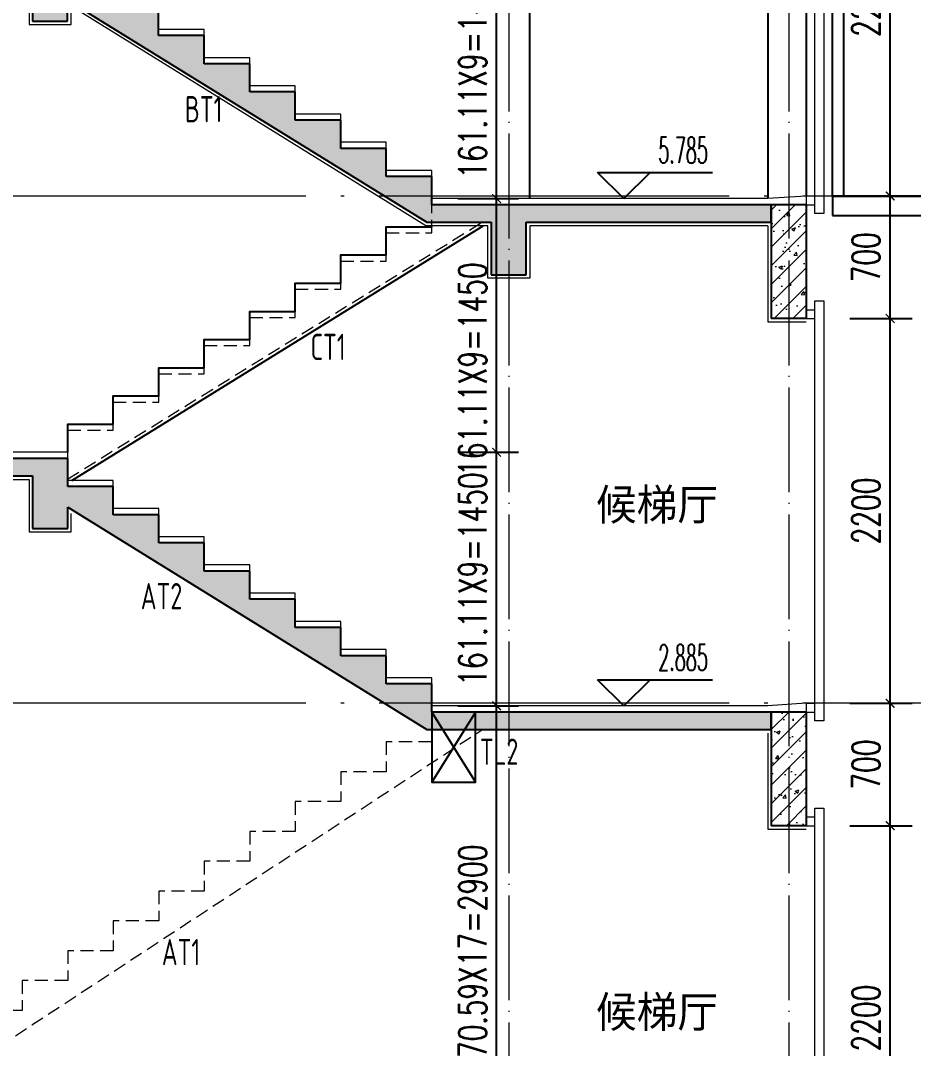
# Model space of a CAD drawing. Extents: x -1307975 to -76406, y -96289 to 379359.
# Drawn here: x -618139 to -613038, y 318676 to 324553 of the extents above; entities that cross this region are included whole.
import ezdxf
from ezdxf.enums import TextEntityAlignment as Align

# ---------------------------------------------------------------- set-up
doc = ezdxf.new("R2010")
doc.units = 0
doc.header["$LTSCALE"] = 1000
doc.linetypes.add('DOTE', pattern=[2.42, 2, -0.2, 0.02, -0.2])
doc.linetypes.add('HIDDEN', pattern=[0.375, 0.25, -0.125])
doc.layers.get('0').update_dxf_attribs({"linetype": 'CONTINUOUS'})
doc.layers.get('DEFPOINTS').update_dxf_attribs({"linetype": 'CONTINUOUS'})
for name, color, linetype in [('DIM_ELEV', 3, 'CONTINUOUS'), ('PUB_DIM', 3, 'CONTINUOUS'), ('PUB_TEXT', 2, 'CONTINUOUS'), ('S-大样-砼线', 7, 'CONTINUOUS'), ('TEXT', 2, 'CONTINUOUS'), ('WALL', 5, 'CONTINUOUS'), ('尺寸标注', 86, 'CONTINUOUS'), ('看线', 251, 'CONTINUOUS'), ('设备', 253, 'CONTINUOUS')]:
    doc.layers.add(name, color=color, linetype=linetype)
for name, color, linetype, lineweight in [('DOTE', 19, 'DOTE', 9), ('PUB_HATCH', 8, 'CONTINUOUS', 9), ('STAIR', 2, 'CONTINUOUS', 18), ('WINDOW', 144, 'CONTINUOUS', 15), ('内粉刷', 37, 'CONTINUOUS', 9)]:
    doc.layers.add(name, color=color, linetype=linetype, lineweight=lineweight)
doc.styles.add('_TCH_DIM', font='SIMPLEX.shx', dxfattribs={"width": 0.7, "bigfont": 'GBCBIG.shx'})
doc.styles.add('_TCH_DIM_T3', font='SIMPLEX', dxfattribs={"width": 0.705882, "bigfont": 'GBCBIG'})
doc.styles.add('TSSD_REIN', font='tssdeng.shx', dxfattribs={"width": 0.7, "height": 300, "bigfont": 'tssdchn.shx'})
doc.dimstyles.new('_TCH_ARCH&&50', dxfattribs={"dimtxt": 157.5, "dimasz": 50, "dimexe": 125, "dimexo": 150, "dimgap": 58.75, "dimtad": 1, "dimdec": 0, "dimzin": 0, "dimdsep": 46, "dimtxsty": '_TCH_DIM_T3', "dimblk": 'ARCHTICK', "dimcen": 0.09, "dimclrt": 7, "dimazin": 0, "dimtfac": 1, "dimtdec": 0, "dimtix": 1, "dimtmove": 2, "dimatfit": 3, "dimldrblk": 'ARCHTICK', "dimfxl": 1, "dimtolj": 1, "dimtzin": 0, "dimarcsym": 0})
pattern_1 = [(45, (-762713.5, 410177.97), (-53.03301, 53.03301), []), (50, (-762713.5, 410177.97), (215.17805, -18.82564), [22.5, -247.5]), (355, (-762713.5, 410177.97), (-41.6254, 225.65764), [18, -198]), (100.4514, (-762695.57, 410176.4), (173.55281, 206.83186), [19.12206, -210.34263]), (46.1842, (-762713.5, 410237.97), (320.1723, -49.6557), [33.75, -371.25]), (96.6356, (-762686.82, 410233.83), (280.3988, 292.23536), [28.6831, -315.5139]), (351.1842, (-762713.5, 410237.97), (280.3986, 292.2356), [27, -297]), (21, (-762683.5, 410222.97), (179.07212, -120.78567), [22.5, -247.5]), (326, (-762683.5, 410222.97), (72.9946, 217.545), [18, -198]), (71.4514, (-762668.58, 410212.9), (252.0668, 96.75915), [19.12206, -210.34263]), (37.5, (-762713.5, 410177.97), (3.647957, 99.868156), [0, -195.6, 0, -201, 0, -198.75]), (7.5, (-762713.5, 410177.97), (78.92086, 118.323514), [0, -114.6, 0, -191.1, 0, -75.75]), (327.5, (-762780.4, 410177.97), (160.14673, -6.76646), [0, -75, 0, -234, 0, -310.5]), (317.5, (-762810.4, 410177.97), (174.95585, 30.0315), [0, -97.5, 0, -155.4, 0, -220.5])]

# ---------------------------------------------------------------- blocks, each defined once
blk = doc.blocks.new('FGSDFSFSEFESFES')
at = {"layer": 'WINDOW', "ltscale": 0.8}
for p, q in [((175258.6, -121034), (175208.6, -121034)), ((175258.6, -121084), (175208.6, -121084)), ((175258.6, -123284), (175208.6, -123284)), ((175258.6, -123334), (175208.6, -123334))]:
    blk.add_line(p, q, dxfattribs=at)
blk.add_lwpolyline([(175158.6, -123384), (175208.6, -123384), (175208.6, -120984), (175158.6, -120984), (175158.6, -123384)], dxfattribs=at)
blk = doc.blocks.new('A$C3EC504A2')
at = {"layer": '设备', "color": 206}
for p, q in [((-172.5, 1734.9), (-143, 1734.9)), ((143.4, 1764), (-143.4, 1764)), ((-133, 1724.9), (-133, 1609.2)), ((-91.6, 1764), (-91.6, -1418.3)), ((82.9, 1764), (82.9, -1418.3)), ((82.9, 1764), (82.9, 1570.1)), ((132.9, 1724.9), (132.9, 1609.2)), ((172.5, 1734.9), (142.9, 1734.9)), ((-213.1, 1599.2), (-143, 1599.2)), ((213.1, 1599.2), (142.9, 1599.2)), ((-91.6, 1570.1), (-242.2, 1570.1)), ((242.2, 1570.1), (82.9, 1570.1)), ((-952.1, 1158.1), (-868.8, 1158.1)), ((-175, -1204.9), (-175, -869.8)), ((175, -1204.9), (175, -869.8)), ((300, -1037.9), (-300, -1037.9)), ((-959.6, -1298), (834.8, -1298)), ((-959.6, -1298), (-959.6, -1418.3)), ((834.8, -1298), (834.8, -1418.3)), ((-959.6, -1418.3), (834.8, -1418.3)), ((-141.6, -1418.3), (-141.6, -1462)), ((132.9, -1418.3), (132.9, -1462)), ((-172.5, -1491.1), (-143, -1491.1)), ((143.4, -1462), (-143.4, -1462)), ((-133, -1501.1), (-133, -1546.6)), ((-91.6, -1462), (-91.6, -1585.7)), ((82.9, -1462), (82.9, -1585.7)), ((132.9, -1501.1), (132.9, -1546.6)), ((172.5, -1491.1), (142.9, -1491.1)), ((-213.1, -1556.6), (-143, -1556.6)), ((213.1, -1556.6), (142.9, -1556.6)), ((242.2, -1585.7), (-242.2, -1585.7))]:
    blk.add_line(p, q, dxfattribs=at)
for points in [[(722.6, 1363.4), (722.6, 1158.1), (-868.8, 1158.1), (-868.8, 1363.4)], [(722.6, 1158.1), (722.6, -1298), (-959.6, -1298), (-959.6, 1158.1)]]:
    blk.add_lwpolyline(points, close=True, dxfattribs=at)
for points in [[(-959.6, 1158.1), (-892.8, 1158.1), (-892.8, -1298)], [(722.6, 1158.1), (805.8, 1158.1), (805.8, -1298)]]:
    blk.add_lwpolyline(points, dxfattribs=at)
for centre, radius, start, end in [((-143.4, 1734.9), 29.1, 90.00001, 180.00001), ((-143, 1724.9), 10, 0.00001, 90.00001), ((142.9, 1724.9), 10, 90.00001, 180.00001), ((143.4, 1734.9), 29.1, 0.00001, 90.00001), ((-213.1, 1570.1), 29.1, 90.00001, 180.00001), ((-143, 1609.2), 10, 270.00001, 0.00001), ((142.9, 1609.2), 10, 180.00001, 270.00001), ((213.1, 1570.1), 29.1, 0.00001, 90.00001), ((-143.4, -1491.1), 29.1, 90.00001, 180.00001), ((-143, -1501.1), 10, 0.00001, 90.00001), ((142.9, -1501.1), 10, 90.00001, 180.00001), ((143.4, -1491.1), 29.1, 0.00001, 90.00001), ((-213.1, -1585.7), 29.1, 90.00001, 180.00001), ((-143, -1546.6), 10, 270.00001, 0.00001), ((142.9, -1546.6), 10, 180.00001, 270.00001), ((213.1, -1585.7), 29.1, 0.00001, 90.00001)]:
    blk.add_arc(centre, radius, start, end, dxfattribs=at)
blk = doc.blocks.new('BFGBFBCBVFB')
at = {"layer": 'PUB_HATCH'}
h = blk.add_hatch(dxfattribs=at)
h.set_pattern_fill('钢筋混凝土', color=256, scale=30, style=0)
h.set_pattern_definition([(45, (0, 0), (-53.0330086, 53.0330086), []), (50, (0, 0), (215.178055, -18.82564), [22.5, -247.5]), (355, (0, 0), (-41.6254, 225.65764), [18, -198]), (100.4514, (17.93, -1.57), (173.552815, 206.831863), [19.122057, -210.342634]), (46.1842, (0, 60), (320.172315, -49.655704), [33.75, -371.25]), (96.6356, (26.68, 55.86), (280.39881, 292.23536), [28.68309, -315.5139]), (351.1842, (0, 60), (280.39858, 292.23558), [27, -297]), (21, (30, 45), (179.072116, -120.785667), [22.5, -247.5]), (326, (30, 45), (72.9946, 217.545014), [18, -198]), (71.4514, (44.92, 34.93), (252.06679, 96.75915), [19.122057, -210.342634]), (37.5, (0, 0), (3.6479566, 99.868156), [0, -195.6, 0, -201, 0, -198.75]), (7.5, (0, 0), (78.920861, 118.323514), [0, -114.6, 0, -191.1, 0, -75.75]), (327.5, (-66.9, 0), (160.146731, -6.7664615), [0, -75, 0, -234, 0, -310.5]), (317.5, (-96.9, 0), (174.95585, 30.031495), [0, -97.5, 0, -155.4, 0, -220.5])])
h.paths.add_polyline_path([(888622.3, 24580), (888622.3, 24480), (889952.4, 24480), (889952.4, 24180), (890152.4, 24180), (890152.4, 24301.2), (892203.9, 23030), (892572.4, 23030), (892572.4, 22730), (892772.4, 22730), (892772.4, 23030), (894172.3, 23030), (894172.3, 23130), (892232.4, 23130), (892232.4, 23291.1), (891972.4, 23291.1), (891972.4, 23452.2), (891712.4, 23452.2), (891712.4, 23613.3), (891452.4, 23613.3), (891452.4, 23774.4), (891192.4, 23774.4), (891192.4, 23935.5), (890932.4, 23935.5), (890932.4, 24096.6), (890672.4, 24096.6), (890672.4, 24257.8), (890412.4, 24257.8), (890412.4, 24418.9), (890152.4, 24418.9), (890152.4, 24580)])
at = {"layer": 'WALL'}
for p, q in [((889952.4, 24480), (889952.4, 24180)), ((890152.4, 24180), (890152.4, 24301.2)), ((890152.4, 24301.2), (892203.9, 23030)), ((890672.4, 24096.6), (890672.4, 24257.8)), ((889952.4, 24180), (890152.4, 24180)), ((890932.4, 24096.6), (890672.4, 24096.6)), ((890932.4, 23935.5), (890932.4, 24096.6)), ((891192.4, 23935.5), (890932.4, 23935.5)), ((891192.4, 23774.4), (891192.4, 23935.5)), ((891452.4, 23774.4), (891192.4, 23774.4)), ((891452.4, 23613.3), (891452.4, 23774.4)), ((891712.4, 23613.3), (891452.4, 23613.3)), ((891712.4, 23452.2), (891712.4, 23613.3)), ((891972.4, 23452.2), (891712.4, 23452.2)), ((891972.4, 23291.1), (891972.4, 23452.2)), ((892232.4, 23291.1), (891972.4, 23291.1)), ((892232.4, 23130), (892232.4, 23291.1)), ((894172.3, 23130), (892232.4, 23130)), ((894172.3, 23030), (894172.3, 23130)), ((892203.9, 23030), (892572.4, 23030)), ((892572.4, 23030), (892572.4, 22730)), ((892772.4, 22730), (892772.4, 23030)), ((892772.4, 23030), (894172.3, 23030)), ((892572.4, 22730), (892772.4, 22730))]:
    blk.add_line(p, q, dxfattribs=at)
at = {"layer": '内粉刷'}
for p, q in [((889932.4, 24460), (889932.4, 24160)), ((890172.4, 24160), (890172.4, 24265.3)), ((889932.4, 24160), (890172.4, 24160)), ((894152.4, 23165), (892232.4, 23165))]:
    blk.add_line(p, q, dxfattribs=at)
for points in [[(892232.4, 23165), (892232.4, 23326.1), (891972.4, 23326.1), (891972.4, 23487.2), (891712.4, 23487.2), (891712.4, 23648.3), (891452.4, 23648.3), (891452.4, 23809.4), (891192.4, 23809.4), (891192.4, 23970.5), (890932.4, 23970.5), (890932.4, 24131.6), (890672.4, 24131.6), (890672.4, 24292.8), (890412.4, 24292.8), (890412.4, 24453.9), (890152.4, 24453.9), (890152.4, 24615)], [(894152.4, 23010), (892792.4, 23010), (892792.4, 22710), (892552.4, 22710), (892552.4, 23010), (892198.2, 23010), (890172.4, 24265.3)]]:
    blk.add_lwpolyline(points, dxfattribs=at)
at = {"layer": '看线'}
for p, q in [((892792.4, 23165), (892792.4, 25610)), ((894152.4, 25360), (894152.4, 23165)), ((894372.3, 25380), (894372.3, 23180))]:
    blk.add_line(p, q, dxfattribs=at)
at = {"xscale": -1}
blk.add_blockref('FGSDFSFSEFESFES', (1069630.9, 146464), dxfattribs=at)
blk = doc.blocks.new('_ArchTick')
at = {"color": 0, "linetype": 'ByBlock', "const_width": 0.15}
blk.add_lwpolyline([(-0.5, -0.5), (0.5, 0.5)], dxfattribs=at)
blk = doc.blocks.new('*D568')
at = {"layer": 'DEFPOINTS', "color": 0, "transparency": 16777216}
for p in [(-615790.2, 324984.6), (-615419, 324984.6), (-615790.2, 323534.6)]:
    blk.add_point(p, dxfattribs=at)
at = {"layer": '尺寸标注', "color": 0, "lineweight": -2, "transparency": 16777216}
for p, q in [((-615640.2, 324984.6), (-615294, 324984.6)), ((-615419, 323534.6), (-615419, 324984.6)), ((-615640.2, 323534.6), (-615294, 323534.6))]:
    blk.add_line(p, q, dxfattribs=at)
at = {"layer": '尺寸标注', "color": 0, "lineweight": -2, "transparency": 16777216, "xscale": 50, "yscale": 50, "zscale": 50}
for p, rotation in [((-615419, 324984.6), 90), ((-615419, 323534.6), 270)]:
    blk.add_blockref('_ArchTick', p, dxfattribs=dict(at, rotation=rotation))
at = {"layer": '尺寸标注', "color": 7, "transparency": 16777216, "insert": (-615556.5, 324259.6), "char_height": 157.5, "attachment_point": 5, "rotation": 90, "style": '_TCH_DIM_T3'}
blk.add_mtext('\\A1;161.11X9=1450', dxfattribs=at)
blk = doc.blocks.new('*D569')
at = {"layer": 'DEFPOINTS', "color": 0, "transparency": 16777216}
for p in [(-615790.2, 323534.6), (-615419, 323534.6), (-615790.2, 322084.6)]:
    blk.add_point(p, dxfattribs=at)
at = {"layer": '尺寸标注', "color": 0, "lineweight": -2, "transparency": 16777216}
for p, q in [((-615640.2, 323534.6), (-615294, 323534.6)), ((-615419, 322084.6), (-615419, 323534.6)), ((-615640.2, 322084.6), (-615294, 322084.6))]:
    blk.add_line(p, q, dxfattribs=at)
at = {"layer": '尺寸标注', "color": 0, "lineweight": -2, "transparency": 16777216, "xscale": 50, "yscale": 50, "zscale": 50}
for p, rotation in [((-615419, 323534.6), 90), ((-615419, 322084.6), 270)]:
    blk.add_blockref('_ArchTick', p, dxfattribs=dict(at, rotation=rotation))
at = {"layer": '尺寸标注', "color": 7, "transparency": 16777216, "insert": (-615556.5, 322559.6), "char_height": 157.5, "attachment_point": 5, "rotation": 90, "style": '_TCH_DIM_T3'}
blk.add_mtext('\\A1;161.11X9=1450', dxfattribs=at)
blk = doc.blocks.new('*D570')
at = {"layer": 'DEFPOINTS', "color": 0, "transparency": 16777216}
for p in [(-615790.2, 322084.6), (-615419, 322084.6), (-615790.2, 320634.6)]:
    blk.add_point(p, dxfattribs=at)
at = {"layer": '尺寸标注', "color": 0, "lineweight": -2, "transparency": 16777216}
for p, q in [((-615640.2, 322084.6), (-615294, 322084.6)), ((-615419, 320634.6), (-615419, 322084.6)), ((-615640.2, 320634.6), (-615294, 320634.6))]:
    blk.add_line(p, q, dxfattribs=at)
at = {"layer": '尺寸标注', "color": 0, "lineweight": -2, "transparency": 16777216, "xscale": 50, "yscale": 50, "zscale": 50}
for p, rotation in [((-615419, 322084.6), 90), ((-615419, 320634.6), 270)]:
    blk.add_blockref('_ArchTick', p, dxfattribs=dict(at, rotation=rotation))
at = {"layer": '尺寸标注', "color": 7, "transparency": 16777216, "insert": (-615556.5, 321359.6), "char_height": 157.5, "attachment_point": 5, "rotation": 90, "style": '_TCH_DIM_T3'}
blk.add_mtext('\\A1;161.11X9=1450', dxfattribs=at)
blk = doc.blocks.new('*D571')
at = {"layer": 'DEFPOINTS', "color": 0, "transparency": 16777216}
for p in [(-615790.2, 320634.6), (-615419, 320634.6), (-615790.2, 317734.5)]:
    blk.add_point(p, dxfattribs=at)
at = {"layer": '尺寸标注', "color": 0, "lineweight": -2, "transparency": 16777216}
for p, q in [((-615640.2, 320634.6), (-615294, 320634.6)), ((-615419, 317734.5), (-615419, 320634.6)), ((-615640.2, 317734.5), (-615294, 317734.5))]:
    blk.add_line(p, q, dxfattribs=at)
at = {"layer": '尺寸标注', "color": 0, "lineweight": -2, "transparency": 16777216, "xscale": 50, "yscale": 50, "zscale": 50}
for p, rotation in [((-615419, 320634.6), 90), ((-615419, 317734.5), 270)]:
    blk.add_blockref('_ArchTick', p, dxfattribs=dict(at, rotation=rotation))
at = {"layer": '尺寸标注', "color": 7, "transparency": 16777216, "insert": (-615556.5, 319184.6), "char_height": 157.5, "attachment_point": 5, "rotation": 90, "style": '_TCH_DIM_T3'}
blk.add_mtext('\\A1;170.59X17=2900', dxfattribs=at)
blk = doc.blocks.new('*D589')
at = {"layer": 'DEFPOINTS', "color": 0, "transparency": 16777216}
for p in [(-613550.1, 319949.6), (-613170.6, 319949.6), (-613550.1, 317749.6)]:
    blk.add_point(p, dxfattribs=at)
at = {"layer": 'PUB_DIM', "color": 0, "lineweight": -2, "transparency": 16777216}
for p, q in [((-613400.1, 319949.6), (-613045.6, 319949.6)), ((-613170.6, 317749.6), (-613170.6, 319949.6)), ((-613400.1, 317749.6), (-613045.6, 317749.6))]:
    blk.add_line(p, q, dxfattribs=at)
at = {"layer": 'PUB_DIM', "color": 0, "lineweight": -2, "transparency": 16777216, "xscale": 50, "yscale": 50, "zscale": 50}
for p, rotation in [((-613170.6, 319949.6), 90), ((-613170.6, 317749.6), 270)]:
    blk.add_blockref('_ArchTick', p, dxfattribs=dict(at, rotation=rotation))
at = {"layer": 'PUB_DIM', "color": 7, "transparency": 16777216, "insert": (-613308.1, 318849.6), "char_height": 157.5, "attachment_point": 5, "rotation": 90, "style": '_TCH_DIM_T3'}
blk.add_mtext('\\A1;2200', dxfattribs=at)
blk = doc.blocks.new('*D590')
at = {"layer": 'DEFPOINTS', "color": 0, "transparency": 16777216}
for p in [(-613550.1, 320649.6), (-613170.6, 320649.6), (-613550.1, 319949.6)]:
    blk.add_point(p, dxfattribs=at)
at = {"layer": 'PUB_DIM', "color": 0, "lineweight": -2, "transparency": 16777216}
for p, q in [((-613400.1, 320649.6), (-613045.6, 320649.6)), ((-613170.6, 319949.6), (-613170.6, 320649.6)), ((-613400.1, 319949.6), (-613045.6, 319949.6))]:
    blk.add_line(p, q, dxfattribs=at)
at = {"layer": 'PUB_DIM', "color": 0, "lineweight": -2, "transparency": 16777216, "xscale": 50, "yscale": 50, "zscale": 50}
for p, rotation in [((-613170.6, 320649.6), 90), ((-613170.6, 319949.6), 270)]:
    blk.add_blockref('_ArchTick', p, dxfattribs=dict(at, rotation=rotation))
at = {"layer": 'PUB_DIM', "color": 7, "transparency": 16777216, "insert": (-613308.1, 320299.6), "char_height": 157.5, "attachment_point": 5, "rotation": 90, "style": '_TCH_DIM_T3'}
blk.add_mtext('\\A1;700', dxfattribs=at)
blk = doc.blocks.new('*D591')
at = {"layer": 'DEFPOINTS', "color": 0, "transparency": 16777216}
for p in [(-613550.1, 322849.6), (-613170.6, 322849.6), (-613550.1, 320649.6)]:
    blk.add_point(p, dxfattribs=at)
at = {"layer": 'PUB_DIM', "color": 0, "lineweight": -2, "transparency": 16777216}
for p, q in [((-613400.1, 322849.6), (-613045.6, 322849.6)), ((-613170.6, 320649.6), (-613170.6, 322849.6)), ((-613400.1, 320649.6), (-613045.6, 320649.6))]:
    blk.add_line(p, q, dxfattribs=at)
at = {"layer": 'PUB_DIM', "color": 0, "lineweight": -2, "transparency": 16777216, "xscale": 50, "yscale": 50, "zscale": 50}
for p, rotation in [((-613170.6, 322849.6), 90), ((-613170.6, 320649.6), 270)]:
    blk.add_blockref('_ArchTick', p, dxfattribs=dict(at, rotation=rotation))
at = {"layer": 'PUB_DIM', "color": 7, "transparency": 16777216, "insert": (-613308.1, 321749.6), "char_height": 157.5, "attachment_point": 5, "rotation": 90, "style": '_TCH_DIM_T3'}
blk.add_mtext('\\A1;2200', dxfattribs=at)
blk = doc.blocks.new('*D592')
at = {"layer": 'DEFPOINTS', "color": 0, "transparency": 16777216}
for p in [(-613550.1, 323549.6), (-613170.6, 323549.6), (-613550.1, 322849.6)]:
    blk.add_point(p, dxfattribs=at)
at = {"layer": 'PUB_DIM', "color": 0, "lineweight": -2, "transparency": 16777216}
for p, q in [((-613400.1, 323549.6), (-613045.6, 323549.6)), ((-613170.6, 322849.6), (-613170.6, 323549.6)), ((-613400.1, 322849.6), (-613045.6, 322849.6))]:
    blk.add_line(p, q, dxfattribs=at)
at = {"layer": 'PUB_DIM', "color": 0, "lineweight": -2, "transparency": 16777216, "xscale": 50, "yscale": 50, "zscale": 50}
for p, rotation in [((-613170.6, 323549.6), 90), ((-613170.6, 322849.6), 270)]:
    blk.add_blockref('_ArchTick', p, dxfattribs=dict(at, rotation=rotation))
at = {"layer": 'PUB_DIM', "color": 7, "transparency": 16777216, "insert": (-613308.1, 323199.6), "char_height": 157.5, "attachment_point": 5, "rotation": 90, "style": '_TCH_DIM_T3'}
blk.add_mtext('\\A1;700', dxfattribs=at)
blk = doc.blocks.new('*D593')
at = {"layer": 'DEFPOINTS', "color": 0, "transparency": 16777216}
for p in [(-613550.1, 325749.6), (-613170.6, 325749.6), (-613550.1, 323549.6)]:
    blk.add_point(p, dxfattribs=at)
at = {"layer": 'PUB_DIM', "color": 0, "lineweight": -2, "transparency": 16777216}
for p, q in [((-613400.1, 325749.6), (-613045.6, 325749.6)), ((-613170.6, 323549.6), (-613170.6, 325749.6)), ((-613400.1, 323549.6), (-613045.6, 323549.6))]:
    blk.add_line(p, q, dxfattribs=at)
at = {"layer": 'PUB_DIM', "color": 0, "lineweight": -2, "transparency": 16777216, "xscale": 50, "yscale": 50, "zscale": 50}
for p, rotation in [((-613170.6, 325749.6), 90), ((-613170.6, 323549.6), 270)]:
    blk.add_blockref('_ArchTick', p, dxfattribs=dict(at, rotation=rotation))
at = {"layer": 'PUB_DIM', "color": 7, "transparency": 16777216, "insert": (-613308.1, 324649.6), "char_height": 157.5, "attachment_point": 5, "rotation": 90, "style": '_TCH_DIM_T3'}
blk.add_mtext('\\A1;2200', dxfattribs=at)

msp = doc.modelspace()

# ---------------------------------------------------------------- hatches: boundary and pattern name
at = {"layer": 'PUB_HATCH'}
h = msp.add_hatch(dxfattribs=at)
h.set_pattern_fill('钢筋混凝土', color=256, scale=30, style=0)
h.set_pattern_definition(pattern_1)
h.paths.add_polyline_path([(-613850.15, 323499.57), (-613850.15, 322849.57), (-613650.15, 322849.57), (-613650.15, 323499.57)])
h = msp.add_hatch(dxfattribs=at)
h.set_pattern_fill('钢筋混凝土', color=256, scale=30, style=0)
h.set_pattern_definition([(45, (-619500.13, 322049.58), (-53.033, 53.033), []), (50, (-619500.13, 322049.58), (215.178, -18.8256), [22.5, -247.5]), (355, (-619500.13, 322049.58), (-41.625, 225.658), [18, -198]), (100.4514, (-619482.2, 322048), (173.553, 206.832), [19.122, -210.343]), (46.184, (-619500.13, 322109.58), (320.172, -49.656), [33.75, -371.25]), (96.6356, (-619473.45, 322105.44), (280.399, 292.235), [28.683, -315.514]), (351.184, (-619500.13, 322109.58), (280.399, 292.236), [27, -297]), (21, (-619470.13, 322094.58), (179.072, -120.7857), [22.5, -247.5]), (326, (-619470.13, 322094.58), (72.995, 217.545), [18, -198]), (71.4514, (-619455.2, 322084.51), (252.067, 96.759), [19.122, -210.343]), (37.5, (-619500.13, 322049.58), (3.648, 99.8682), [0, -195.6, 0, -201, 0, -198.75]), (7.5, (-619500.13, 322049.58), (78.9209, 118.3235), [0, -114.6, 0, -191.1, 0, -75.75]), (327.5, (-619567.03, 322049.58), (160.1467, -6.7665), [0, -75, 0, -234, 0, -310.5]), (317.5, (-619597.03, 322049.58), (174.956, 30.0315), [0, -97.5, 0, -155.4, 0, -220.5])])
h.paths.add_polyline_path([(-619300.19, 322049.58), (-619300.19, 321949.57), (-618070.12, 321949.57), (-618070.12, 321649.57), (-617870.12, 321649.57), (-617870.12, 321770.81), (-615818.59, 320499.57), (-615450.12, 320499.57), (-615450.12, 320499.57), (-615250.12, 320499.57), (-615250.12, 320499.57), (-613850.19, 320499.57), (-613850.19, 320599.57), (-615790.12, 320599.57), (-615790.12, 320760.68), (-616050.12, 320760.68), (-616050.12, 320921.79), (-616310.12, 320921.79), (-616310.12, 321082.9), (-616570.12, 321082.9), (-616570.12, 321244.01), (-616830.12, 321244.01), (-616830.12, 321405.12), (-617090.12, 321405.12), (-617090.12, 321566.23), (-617350.12, 321566.23), (-617350.12, 321727.34), (-617610.12, 321727.34), (-617610.12, 321888.46), (-617870.12, 321888.46), (-617870.12, 322049.57)])
h = msp.add_hatch(dxfattribs=at)
h.set_pattern_fill('钢筋混凝土', color=256, scale=30, style=0)
h.set_pattern_definition(pattern_1)
h.paths.add_polyline_path([(-613850.18, 320599.56), (-613850.18, 319949.56), (-613650.18, 319949.56), (-613650.18, 320599.56)])

# ---------------------------------------------------------------- linework, layer by layer
at = {"layer": 'DIM_ELEV', "color": 6}
for p, q in [((-614692.55, 323534.57), (-614842.55, 323684.57)), ((-614842.55, 323684.57), (-614186.55, 323684.57)), ((-614692.55, 323534.57), (-614542.55, 323684.57)), ((-614692.55, 320634.55), (-614842.55, 320784.55)), ((-614842.55, 320784.55), (-614186.55, 320784.55)), ((-614692.55, 320634.55), (-614542.55, 320784.55))]:
    msp.add_line(p, q, dxfattribs=at)
at = {"layer": 'DOTE', "linetype": 'DOTE', "ltscale": 0.3}
for p, q in [((-615350.19, 336249.56), (-615350.17, 311349.56)), ((-613750.19, 336249.56), (-613750.17, 311349.56))]:
    msp.add_line(p, q, dxfattribs=at)
at = {"layer": 'DOTE', "linetype": 'DOTE'}
for p, q in [((-609250.13, 323549.56), (-624727.19, 323549.56)), ((-609250.13, 320649.56), (-624727.19, 320649.56))]:
    msp.add_line(p, q, dxfattribs=at)
at = {"layer": 'S-大样-砼线'}
for p, q in [((-615790.18, 320599.43), (-615540.18, 320199.42)), ((-615540.17, 320599.43), (-615790.17, 320199.42))]:
    msp.add_line(p, q, dxfattribs=at)
msp.add_lwpolyline([(-615540.18, 320599.43), (-615790.18, 320599.43), (-615790.18, 320199.42), (-615540.18, 320199.42)], close=True, dxfattribs=at)
at = {"layer": 'STAIR', "linetype": 'HIDDEN', "ltscale": 0.3}
for p, q in [((-617870.12, 321931.92), (-615501.65, 323399.57)), ((-619767.85, 317699.56), (-615500.25, 320499.57))]:
    msp.add_line(p, q, dxfattribs=at)
for points in [[(-617870.12, 322049.57), (-617870.12, 322210.68), (-617610.12, 322210.68), (-617610.12, 322371.79), (-617350.12, 322371.79), (-617350.12, 322532.9), (-617090.12, 322532.9), (-617090.12, 322694.01), (-616830.12, 322694.01), (-616830.12, 322855.12), (-616570.12, 322855.12), (-616570.12, 323016.23), (-616310.12, 323016.23), (-616310.12, 323177.34), (-616050.12, 323177.34), (-616050.12, 323338.46), (-615790.12, 323338.46), (-615790.12, 323499.57)], [(-615790.12, 320599.57), (-615790.12, 320428.98), (-616050.12, 320428.98), (-616050.12, 320258.39), (-616310.12, 320258.39), (-616310.12, 320087.8), (-616570.12, 320087.8), (-616570.12, 319917.21), (-616830.12, 319917.21), (-616830.12, 319746.63), (-617090.12, 319746.63), (-617090.12, 319576.04), (-617350.12, 319576.04), (-617350.12, 319405.45), (-617610.12, 319405.45), (-617610.12, 319234.86), (-617870.12, 319234.86), (-617870.12, 319064.27), (-618130.12, 319064.27), (-618130.12, 318893.68), (-618390.12, 318893.68), (-618390.12, 318723.1), (-618650.12, 318723.1), (-618650.12, 318552.51)]]:
    msp.add_lwpolyline(points, dxfattribs=at)
at = {"layer": 'WALL'}
for p, q in [((-613850.15, 323499.57), (-613850.15, 322849.57)), ((-613650.15, 323499.57), (-613850.15, 323499.57)), ((-613650.15, 323499.57), (-613650.15, 322849.57)), ((-613650.15, 322849.57), (-613850.15, 322849.57)), ((-617870.12, 322049.57), (-619300.19, 322049.58)), ((-617870.12, 321888.46), (-617870.12, 322049.57)), ((-619300.19, 321949.57), (-618070.12, 321949.57)), ((-618070.12, 321949.57), (-618070.12, 321649.57)), ((-617610.12, 321888.46), (-617870.12, 321888.46)), ((-617610.12, 321727.34), (-617610.12, 321888.46)), ((-617870.12, 321649.57), (-617870.12, 321770.81)), ((-617870.12, 321770.81), (-615818.59, 320499.57)), ((-617350.12, 321727.34), (-617610.12, 321727.34)), ((-617350.12, 321566.23), (-617350.12, 321727.34)), ((-618070.12, 321649.57), (-617870.12, 321649.57)), ((-617090.12, 321566.23), (-617350.12, 321566.23)), ((-617090.12, 321405.12), (-617090.12, 321566.23)), ((-616830.12, 321405.12), (-617090.12, 321405.12)), ((-616830.12, 321244.01), (-616830.12, 321405.12)), ((-616570.12, 321244.01), (-616830.12, 321244.01)), ((-616570.12, 321082.9), (-616570.12, 321244.01)), ((-616310.12, 321082.9), (-616570.12, 321082.9)), ((-616310.12, 320921.79), (-616310.12, 321082.9)), ((-616050.12, 320921.79), (-616310.12, 320921.79)), ((-616050.12, 320760.68), (-616050.12, 320921.79)), ((-615790.12, 320760.68), (-616050.12, 320760.68)), ((-615790.12, 320599.57), (-615790.12, 320760.68)), ((-613850.19, 320599.57), (-615790.12, 320599.57)), ((-613850.19, 320499.57), (-613850.19, 320599.57)), ((-613850.18, 320599.56), (-613850.18, 319949.56)), ((-613650.18, 320599.56), (-613850.18, 320599.56)), ((-613650.18, 320599.56), (-613650.18, 319949.56)), ((-615818.59, 320499.57), (-615450.12, 320499.57)), ((-615450.12, 320499.57), (-615250.12, 320499.57)), ((-615250.12, 320499.57), (-613850.19, 320499.57)), ((-613650.18, 319949.56), (-613850.18, 319949.56))]:
    msp.add_line(p, q, dxfattribs=at)
at = {"layer": '内粉刷'}
for p, q in [((-617870.12, 322084.57), (-619280.19, 322084.57)), ((-619280.19, 321929.57), (-618090.12, 321929.57)), ((-618090.12, 321929.57), (-618090.12, 321629.57)), ((-617850.12, 321629.57), (-617850.12, 321734.89)), ((-618090.12, 321629.57), (-617850.12, 321629.57)), ((-613870.12, 320634.57), (-615790.12, 320634.57))]:
    msp.add_line(p, q, dxfattribs=at)
for points in [[(-613650.15, 323549.57), (-613870.15, 323534.57)], [(-613650.15, 323549.57), (-613650.15, 323499.57)], [(-613870.15, 323379.57), (-613870.15, 322829.58), (-613650.15, 322829.55)], [(-615790.12, 320634.57), (-615790.12, 320795.68), (-616050.12, 320795.68), (-616050.12, 320956.79), (-616310.12, 320956.79), (-616310.12, 321117.9), (-616570.12, 321117.9), (-616570.12, 321279.01), (-616830.12, 321279.01), (-616830.12, 321440.12), (-617090.12, 321440.12), (-617090.12, 321601.23), (-617350.12, 321601.23), (-617350.12, 321762.34), (-617610.12, 321762.34), (-617610.12, 321923.46), (-617870.12, 321923.46), (-617870.12, 322084.57)], [(-613650.15, 320649.57), (-613870.15, 320634.57)], [(-613650.15, 320649.57), (-613650.15, 320599.57)], [(-613870.15, 320479.57), (-613870.15, 319929.58), (-613650.15, 319929.55)]]:
    msp.add_lwpolyline(points, dxfattribs=at)
at = {"layer": '看线', "color": 32}
msp.add_line((-617845.82, 321923.46), (-615495.96, 323379.57), dxfattribs=at)
msp.add_lwpolyline([(-617870.12, 322084.57), (-617870.12, 322245.68), (-617610.12, 322245.68), (-617610.12, 322406.79), (-617350.12, 322406.79), (-617350.12, 322567.9), (-617090.12, 322567.9), (-617090.12, 322729.01), (-616830.12, 322729.01), (-616830.12, 322890.12), (-616570.12, 322890.12), (-616570.12, 323051.23), (-616310.12, 323051.23), (-616310.12, 323212.34), (-616050.12, 323212.34), (-616050.12, 323373.46), (-615790.12, 323373.46), (-615790.12, 323379.57)], dxfattribs=at)

# ---------------------------------------------------------------- block references
msp.add_blockref('BFGBFBCBVFB', (-1508022.58, 300369.77))
at = {"xscale": 0.9285492283842308, "yscale": 0.9285492283842308, "zscale": 0.9285492283842308}
msp.add_blockref('A$C3EC504A2', (-612609.1, 324754.81), dxfattribs=at)
at = {"xscale": -1}
for p in [(-438391.58, 443933.59), (-438391.58, 441033.59)]:
    msp.add_blockref('FGSDFSFSEFESFES', p, dxfattribs=at)

# ---------------------------------------------------------------- texts
at = {"layer": 'PUB_TEXT', "color": 6, "style": '_TCH_DIM', "width": 0.494118}
for s, p in [('5.785', (-614495.55, 323737.07)), ('2.885', (-614495.55, 320837.05))]:
    msp.add_text(s, height=148.75, dxfattribs=at).set_placement(p)
at = {"layer": 'PUB_TEXT'}
for p in [(-614851.41, 321696.14), (-614851.41, 318796.14)]:
    msp.add_text('候梯厅', height=178.723, dxfattribs=at).set_placement(p)
at = {"layer": 'TEXT', "color": 230, "style": 'TSSD_REIN', "width": 0.7}
for s, p in [('BT1', (-617093.12, 323970.81)), ('CT1', (-616382.37, 322611.91)), ('AT2', (-617333.68, 321186.95)), ('TL2', (-615404.71, 320297.71)), ('AT1', (-617222.45, 319152.43))]:
    msp.add_text(s, height=150, dxfattribs=at).set_placement(p, align=Align.CENTER)

# ---------------------------------------------------------------- dimensions: what is measured, and where the dimension line sits
at = {"layer": 'PUB_DIM'}
for p1, p2, picture, middle in [((-613550.15, 323549.56), (-613550.15, 325749.59), '*D593', (-613308.11, 324649.57)), ((-613550.15, 322849.57), (-613550.15, 323549.56), '*D592', (-613308.11, 323199.57)), ((-613550.15, 320649.6), (-613550.15, 322849.57), '*D591', (-613308.11, 321749.59)), ((-613550.15, 319949.56), (-613550.15, 320649.6), '*D590', (-613308.11, 320299.58)), ((-613550.15, 317749.57), (-613550.15, 319949.56), '*D589', (-613308.11, 318849.57))]:
    dim = msp.add_aligned_dim(p1=p1, p2=p2, distance=-379.54, dimstyle='_TCH_ARCH&&50', dxfattribs=at)
    dim.commit()
    dim.dimension.update_dxf_attribs({"geometry": picture, "text_midpoint": middle})
at = {"layer": '尺寸标注', "color": 106}
for p1, p2, text, picture, middle in [((-615790.18, 323534.58), (-615790.18, 324984.58), '161.11X9=1450', '*D568', (-615556.53, 324259.58)), ((-615790.18, 320634.56), (-615790.18, 322084.56), '161.11X9=1450', '*D570', (-615556.53, 321359.56)), ((-615790.18, 317734.55), (-615790.18, 320634.56), '170.59X17=2900', '*D571', (-615556.53, 319184.56))]:
    dim = msp.add_aligned_dim(p1=p1, p2=p2, distance=-371.15, text=text, dimstyle='_TCH_ARCH&&50', dxfattribs=at)
    dim.commit()
    dim.dimension.update_dxf_attribs({"geometry": picture, "text_midpoint": middle})
dim = msp.add_linear_dim(base=(-615419.03, 323534.58), p1=(-615790.18, 322084.56), p2=(-615790.18, 323534.58), angle=90, text='161.11X9=1450', dimstyle='_TCH_ARCH&&50', dxfattribs=at)
dim.commit()
dim.dimension.update_dxf_attribs({"geometry": '*D569', "text_midpoint": (-615556.53, 322559.57), "dimtype": 161})

doc.saveas('drawing.dxf')
